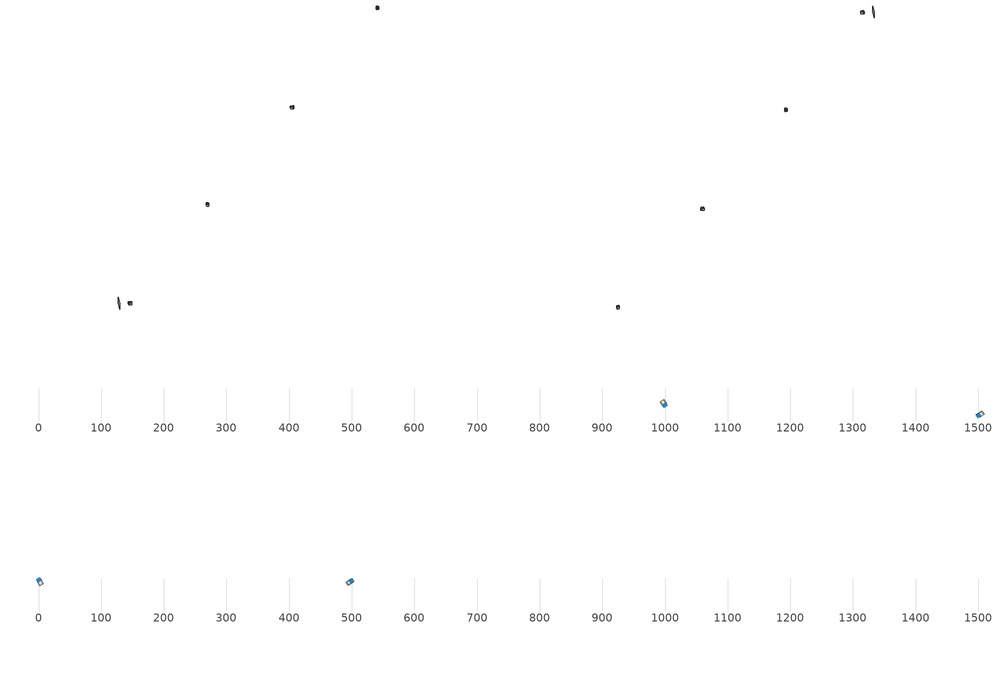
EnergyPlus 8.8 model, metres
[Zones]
2Perim
 floor adiabatic (115mmSandLimeBrick): 997.42,-632.5 995.93,-630.16 1000.98,-626.92 1002.47,-629.26 z0
 wall outside (U0-5): 997.42,-632.5 1002.47,-629.26 z0:5.07
 wall to 2Core (115mmSandLimeBrick): 1000.98,-626.92 995.93,-630.16 z0:5.07
 wall adiabatic (115mmSandLimeBrick): 1002.47,-629.26 1000.98,-626.92 / 995.93,-630.16 997.42,-632.5 z0:5.07
 window (Single): 997.5,-632.44 1002.39,-629.31 z0.85:2.95
 ceiling adiabatic (115mmSandLimeBrick): 997.42,-632.5 1002.47,-629.26 1001.72,-628.09 996.67,-631.33 z5.07
 roof outside (U0-4): 996.67,-631.33 1001.72,-628.09 1000.98,-626.92 995.93,-630.16 z5.07
2Core
 floor adiabatic (115mmSandLimeBrick): 995.93,-630.16 992.65,-625.05 997.7,-621.81 1000.98,-626.92 z0
 wall adiabatic (115mmSandLimeBrick): 1000.98,-626.92 997.7,-621.81 992.65,-625.05 995.93,-630.16 z0:5.07
 ceiling adiabatic (115mmSandLimeBrick): 995.93,-630.16 1000.98,-626.92 999.34,-624.37 994.29,-627.61 z5.07
 roof outside (U0-4): 994.29,-627.61 999.34,-624.37 997.7,-621.81 992.65,-625.05 z5.07
3Perim
 floor adiabatic (115mmSandLimeBrick): 1498.47,-644.55 1500.8,-643.06 1504.04,-648.11 1501.7,-649.6 z0
 wall outside (U0-5): 1498.47,-644.55 1501.7,-649.6 z0:5.07
 wall to 3Core (115mmSandLimeBrick): 1504.04,-648.11 1500.8,-643.06 z0:5.07
 wall adiabatic (115mmSandLimeBrick): 1501.7,-649.6 1504.04,-648.11 / 1500.8,-643.06 1498.47,-644.55 z0:5.07
 window (Single): 1498.52,-644.64 1501.65,-649.52 z0.85:2.95
 ceiling adiabatic (115mmSandLimeBrick): 1498.47,-644.55 1501.7,-649.6 1502.87,-648.86 1499.63,-643.8 z5.07
 roof outside (U0-4): 1499.63,-643.8 1502.87,-648.86 1504.04,-648.11 1500.8,-643.06 z5.07
3Core
 floor adiabatic (115mmSandLimeBrick): 1500.8,-643.06 1505.91,-639.78 1509.15,-644.83 1504.04,-648.11 z0
 wall adiabatic (115mmSandLimeBrick): 1504.04,-648.11 1509.15,-644.83 1505.91,-639.78 1500.8,-643.06 z0:5.07
 ceiling adiabatic (115mmSandLimeBrick): 1500.8,-643.06 1504.04,-648.11 1506.59,-646.47 1503.36,-641.42 z5.07
 roof outside (U0-4): 1503.36,-641.42 1506.59,-646.47 1509.15,-644.83 1505.91,-639.78 z5.07
0Perim
 floor adiabatic (115mmSandLimeBrick): 2.58,-604.41 4.07,-606.75 -0.98,-609.98 -2.47,-607.65 z5.07
 wall outside (U0-5): 2.58,-604.41 -2.47,-607.65 z5.07:10.13
 wall to 0Core (115mmSandLimeBrick): -0.98,-609.98 4.07,-606.75 z5.07:10.13
 wall adiabatic (115mmSandLimeBrick): -2.47,-607.65 -0.98,-609.98 / 4.07,-606.75 2.58,-604.41 z5.07:10.13
 window (Single): 2.5,-604.47 -2.39,-607.6 z5.92:8.01
 ceiling adiabatic (115mmSandLimeBrick): 2.58,-604.41 -2.47,-607.65 -1.72,-608.82 3.33,-605.58 z10.13
 roof outside (U0-4): 3.33,-605.58 -1.72,-608.82 -0.98,-609.98 4.07,-606.75 z10.13
0Core
 floor adiabatic (115mmSandLimeBrick): 4.07,-606.75 7.35,-611.86 2.3,-615.09 -0.98,-609.98 z5.07
 wall adiabatic (115mmSandLimeBrick): -0.98,-609.98 2.3,-615.09 7.35,-611.86 4.07,-606.75 z5.07:10.13
 ceiling adiabatic (115mmSandLimeBrick): 4.07,-606.75 -0.98,-609.98 0.66,-612.54 5.71,-609.3 z10.13
 roof outside (U0-4): 5.71,-609.3 0.66,-612.54 2.3,-615.09 7.35,-611.86 z10.13
1Perim
 floor adiabatic (115mmSandLimeBrick): 501.5,-609.89 499.15,-611.36 495.98,-606.27 498.33,-604.8 z5.07
 wall outside (U0-5): 501.5,-609.89 498.33,-604.8 z5.07:10.13
 wall to 1Core (115mmSandLimeBrick): 495.98,-606.27 499.15,-611.36 z5.07:10.13
 wall adiabatic (115mmSandLimeBrick): 498.33,-604.8 495.98,-606.27 / 499.15,-611.36 501.5,-609.89 z5.07:10.13
 window (Single): 501.45,-609.8 498.38,-604.89 z5.92:8.01
 ceiling adiabatic (115mmSandLimeBrick): 501.5,-609.89 498.33,-604.8 497.15,-605.53 500.33,-610.62 z10.13
 roof outside (U0-4): 500.33,-610.62 497.15,-605.53 495.98,-606.27 499.15,-611.36 z10.13
1Core
 floor adiabatic (115mmSandLimeBrick): 499.15,-611.36 494.01,-614.57 490.83,-609.49 495.98,-606.27 z5.07
 wall adiabatic (115mmSandLimeBrick): 495.98,-606.27 490.83,-609.49 494.01,-614.57 499.15,-611.36 z5.07:10.13
 ceiling adiabatic (115mmSandLimeBrick): 499.15,-611.36 495.98,-606.27 493.4,-607.88 496.58,-612.97 z10.13
 roof outside (U0-4): 496.58,-612.97 493.4,-607.88 490.83,-609.49 494.01,-614.57 z10.13
shading: -23.31,-591.09 1.76,-575 z0:17.39
[Site:GroundTemperature:BuildingSurface]
14, 14, 14, 14, 14, 14, 14, 14, 14, 14, 14, 14
[Site:GroundReflectance]
0.2, 0.2, 0.2, 0.2, 0.2, 0.2, 0.2, 0.2, 0.2, 0.2, 0.2, 0.2
[Site:GroundReflectance:SnowModifier]
1, 1
[Building]
Building: North Axis {deg}=0; Terrain=Suburbs; Loads Convergence Tolerance Value=.04; Temperature Convergence Tolerance Value {deltaC}=.4; Solar Distribution=MinimalShadowing; Maximum Number of Warmup Days=25
[Construction]
115mmSandLimeBrick: Plaster_0.005_115mmSandLimeBrick, Sand-Lime Brick_0.08_115mmSandLimeBrick, Plaster_0.08_115mmSandLimeBrick
U0-5: XPS Board_0.01_U0-5, General Concrete_0.2_U0-5
U0-4: XPS Board_0.06_U0-4, General Concrete_0.2_U0-4
Single: Generic Clear Glass 6mm_0.006_Single
[Material] Roughness=Rough; Thermal Absorptance=0.9
Name | Thickness {m} | Conductivity {W/m-K} | Density {kg/m3} | Specific Heat {J/kg-K} | Solar Absorptance | Visible Absorptance
Plaster_0.005_115mmSandLimeBrick | 0.005 | 1 | 2000 | 1130 | 0.6 | 0.6
Sand-Lime Brick_0.08_115mmSandLimeBrick | 0.08 | 0.56 | 1200 | 1000 | 0.6 | 0.6
Plaster_0.08_115mmSandLimeBrick | 0.08 | 1 | 2000 | 1130 | 0.6 | 0.6
XPS Board_0.01_U0-5 | 0.01 | 0.034 | 35 | 1400 | 0.6 | 0.6
General Concrete_0.2_U0-5; General Concrete_0.2_U0-4 | 0.2 | 2 | 2400 | 950 | 0.7 | 0.7
XPS Board_0.06_U0-4 | 0.06 | 0.034 | 35 | 1400 | 0.6 | 0.6
[WindowMaterial:Glazing]
Generic Clear Glass 6mm_0.006_Single: Optical Data Type=SpectralAverage; Window Glass Spectral Data Set=SpectralAverage; Thickness {m}=0.006; Solar Transmittance at Normal Incidence=0.68; Front Side Solar Reflectance at Normal Incidence=0.09; Back Side Solar Reflectance at Normal Incidence=0.1; Visible Transmittance at Normal Incidence=0.81; Front Side Visible Reflectance at Normal Incidence=0.11; Back Side Visible Reflectance at Normal Incidence=0.12; Infrared Transmittance at Normal Incidence=0; Front Side Infrared Hemispherical Emissivity=0.2; Back Side Infrared Hemispherical Emissivity=0.2; Conductivity {W/m-K}=0.9; Dirt Correction Factor for Solar and Visible Transmittance=1
[EnergyManagementSystem:Sensor]
Name | Output:Variable or Output:Meter Index Key | Output:Variable or Output:Meter
OutdoorTemp | Environment | Site Outdoor Air Drybulb Temperature
OutdoorRelHumid | Environment | Site Outdoor Air Relative Humidity
USRNATVENT_0Perim; USRNATVENT_1Perim; USRNATVENT_2Perim; USRNATVENT_3Perim | AllOff | Schedule Value
[Zone] Type=1; Multiplier=1; Zone Inside Convection Algorithm=TARP; Zone Outside Convection Algorithm=DOE-2
Name | Volume {m3} | Floor Area {m2}
0Perim; 1Perim; 2Perim; 3Perim | 84.2289 | 16.6265
0Core; 1Core; 2Core; 3Core | 184.531 | 36.4259
[People] Number of People Schedule=60HrWk; Number of People Calculation Method=People/Area; People per Zone Floor Area {person/m2}=0.5; Fraction Radiant=0.3; Sensible Heat Fraction=AUTOCALCULATE; Carbon Dioxide Generation Rate {m3/s-W}=3.82e-08; Enable ASHRAE 55 Comfort Warnings=No; Mean Radiant Temperature Calculation Type=ZoneAveraged; Clothing Insulation Calculation Method=DynamicClothingModelASHRAE55; Thermal Comfort Model 1 Type=AdaptiveASH55
Name | Zone or ZoneList | Activity Level Schedule | Work Efficiency Schedule | Air Velocity Schedule
People 0Perim | 0Perim | 0PerimPeopleActivity | 0PerimWorkEfficiency | 0PerimAirVelocity
People 0Core | 0Core | 0CorePeopleActivity | 0CoreWorkEfficiency | 0CoreAirVelocity
People 1Perim | 1Perim | 1PerimPeopleActivity | 1PerimWorkEfficiency | 1PerimAirVelocity
People 1Core | 1Core | 1CorePeopleActivity | 1CoreWorkEfficiency | 1CoreAirVelocity
People 2Perim | 2Perim | 2PerimPeopleActivity | 2PerimWorkEfficiency | 2PerimAirVelocity
People 2Core | 2Core | 2CorePeopleActivity | 2CoreWorkEfficiency | 2CoreAirVelocity
People 3Perim | 3Perim | 3PerimPeopleActivity | 3PerimWorkEfficiency | 3PerimAirVelocity
People 3Core | 3Core | 3CorePeopleActivity | 3CoreWorkEfficiency | 3CoreAirVelocity
[ElectricEquipment] Schedule=60HrWk; Design Level Calculation Method=Watts/Area; Watts per Zone Floor Area {W/m2}=15; Fraction Latent=0; Fraction Radiant=.2; Fraction Lost=0
Name | Zone or ZoneList
0Perim Equipment 1 | 0Perim
0Core Equipment 1 | 0Core
1Perim Equipment 1 | 1Perim
1Core Equipment 1 | 1Core
2Perim Equipment 1 | 2Perim
2Core Equipment 1 | 2Core
3Perim Equipment 1 | 3Perim
3Core Equipment 1 | 3Core
[Lights] Schedule=60HrWk; Design Level Calculation Method=Watts/Area; Watts per Zone Floor Area {W/m2}=15; Return Air Fraction=0; Fraction Radiant=.42; Fraction Visible=.18; Fraction Replaceable=1
Name | Zone or ZoneList
0Perim General lighting | 0Perim
0Core General lighting | 0Core
1Perim General lighting | 1Perim
1Core General lighting | 1Core
2Perim General lighting | 2Perim
2Core General lighting | 2Core
3Perim General lighting | 3Perim
3Core General lighting | 3Core
[Daylighting:Controls] Daylighting Method=SplitFlux; Lighting Control Type=Stepped; Minimum Input Power Fraction for Continuous or ContinuousOff Dimming Control=0.1; Minimum Light Output Fraction for Continuous or ContinuousOff Dimming Control=0.1; Number of Stepped Control Steps=3; Probability Lighting will be Reset When Needed in Manual Stepped Control=1; Glare Calculation Azimuth Angle of View Direction Clockwise from Zone y-Axis {deg}=0; Maximum Allowable Discomfort Glare Index=22; Fraction of Zone Controlled by Reference Point 1=1; Illuminance Setpoint at Reference Point 1 {lux}=500
Name | Zone | Glare Calculation Daylighting Reference Point | Daylighting Reference Point 1
0Perim_DaylCtrl | 0Perim | 0Perim_DaylRefPt1 | 0Perim_DaylRefPt1
0Core_DaylCtrl | 0Core | 0Core_DaylRefPt1 | 0Core_DaylRefPt1
1Perim_DaylCtrl | 1Perim | 1Perim_DaylRefPt1 | 1Perim_DaylRefPt1
1Core_DaylCtrl | 1Core | 1Core_DaylRefPt1 | 1Core_DaylRefPt1
2Perim_DaylCtrl | 2Perim | 2Perim_DaylRefPt1 | 2Perim_DaylRefPt1
2Core_DaylCtrl | 2Core | 2Core_DaylRefPt1 | 2Core_DaylRefPt1
3Perim_DaylCtrl | 3Perim | 3Perim_DaylRefPt1 | 3Perim_DaylRefPt1
3Core_DaylCtrl | 3Core | 3Core_DaylRefPt1 | 3Core_DaylRefPt1
[ZoneControl:Thermostat]
Name | Zone or ZoneList | Control Type Schedule | Control 1
0Perim Thermostat | 0Perim | 0PerimZoneControlTypeSched | Dual Setpoint - Zone 0Perim
0Core Thermostat | 0Core | 0CoreZoneControlTypeSched | Dual Setpoint - Zone 0Core
1Perim Thermostat | 1Perim | 1PerimZoneControlTypeSched | Dual Setpoint - Zone 1Perim
1Core Thermostat | 1Core | 1CoreZoneControlTypeSched | Dual Setpoint - Zone 1Core
2Perim Thermostat | 2Perim | 2PerimZoneControlTypeSched | Dual Setpoint - Zone 2Perim
2Core Thermostat | 2Core | 2CoreZoneControlTypeSched | Dual Setpoint - Zone 2Core
3Perim Thermostat | 3Perim | 3PerimZoneControlTypeSched | Dual Setpoint - Zone 3Perim
3Core Thermostat | 3Core | 3CoreZoneControlTypeSched | Dual Setpoint - Zone 3Core
[ThermostatSetpoint:DualSetpoint]
Name | Heating Setpoint Temperature Schedule | Cooling Setpoint Temperature Schedule
Dual Setpoint - Zone 0Perim | 0PerimHeating_SP_Sch | 0PerimCooling_SP_Sch
Dual Setpoint - Zone 0Core | 0CoreHeating_SP_Sch | 0CoreCooling_SP_Sch
Dual Setpoint - Zone 1Perim | 1PerimHeating_SP_Sch | 1PerimCooling_SP_Sch
Dual Setpoint - Zone 1Core | 1CoreHeating_SP_Sch | 1CoreCooling_SP_Sch
Dual Setpoint - Zone 2Perim | 2PerimHeating_SP_Sch | 2PerimCooling_SP_Sch
Dual Setpoint - Zone 2Core | 2CoreHeating_SP_Sch | 2CoreCooling_SP_Sch
Dual Setpoint - Zone 3Perim | 3PerimHeating_SP_Sch | 3PerimCooling_SP_Sch
Dual Setpoint - Zone 3Core | 3CoreHeating_SP_Sch | 3CoreCooling_SP_Sch
[Zone equipment]
0Perim: 0Perim Ideal Loads Air
0Core: 0Core Ideal Loads Air
1Perim: 1Perim Ideal Loads Air
1Core: 1Core Ideal Loads Air
2Perim: 2Perim Ideal Loads Air
2Core: 2Core Ideal Loads Air
3Perim: 3Perim Ideal Loads Air
3Core: 3Core Ideal Loads Air
[ZoneHVAC:IdealLoadsAirSystem] Maximum Heating Supply Air Temperature {C}=30; Minimum Cooling Supply Air Temperature {C}=18; Maximum Heating Supply Air Humidity Ratio {kgWater/kgDryAir}=0.01; Minimum Cooling Supply Air Humidity Ratio {kgWater/kgDryAir}=0.008; Heating Limit=NoLimit; Maximum Heating Air Flow Rate {m3/s}=100; Cooling Limit=NoLimit; Maximum Cooling Air Flow Rate {m3/s}=100; Heating Availability Schedule=AllOn; Cooling Availability Schedule=AllOn; Dehumidification Control Type=None; Humidification Control Type=None; Demand Controlled Ventilation Type=OccupancySchedule; Outdoor Air Economizer Type=NoEconomizer; Heat Recovery Type=None; Sensible Heat Recovery Effectiveness=0.7; Latent Heat Recovery Effectiveness=0.65
Name | Design Specification Outdoor Air Object
0Perim Ideal Loads Air | 0PerimMinFreshAir
0Core Ideal Loads Air | 0CoreMinFreshAir
1Perim Ideal Loads Air | 1PerimMinFreshAir
1Core Ideal Loads Air | 1CoreMinFreshAir
2Perim Ideal Loads Air | 2PerimMinFreshAir
2Core Ideal Loads Air | 2CoreMinFreshAir
3Perim Ideal Loads Air | 3PerimMinFreshAir
3Core Ideal Loads Air | 3CoreMinFreshAir
[DesignSpecification:OutdoorAir] Outdoor Air Method=Sum; Outdoor Air Flow per Person {m3/s-person}=0.002; Outdoor Air Flow per Zone Floor Area {m3/s-m2}=0.002; Outdoor Air Schedule=AllOn
0PerimMinFreshAir; 0CoreMinFreshAir; 1PerimMinFreshAir; 1CoreMinFreshAir; 2PerimMinFreshAir; 2CoreMinFreshAir; 3PerimMinFreshAir; 3CoreMinFreshAir
[ZoneVentilation:DesignFlowRate] Schedule=AllOn; Design Flow Rate Calculation Method=AirChanges/Hour; Air Changes per Hour {1/hr}=0; Ventilation Type=NATURAL; Fan Pressure Rise {Pa}=0; Fan Total Efficiency=1; Constant Term Coefficient=1; Temperature Term Coefficient=0; Velocity Term Coefficient=0; Velocity Squared Term Coefficient=0; Minimum Indoor Temperature {C}=18; Delta Temperature {deltaC}=1; Maximum Wind Speed {m/s}=40
Name | Zone or ZoneList
0Perim ScheduledVent | 0Perim
1Perim ScheduledVent | 1Perim
2Perim ScheduledVent | 2Perim
3Perim ScheduledVent | 3Perim
[EnergyManagementSystem:Actuator] Actuated Component Type=Schedule:Constant; Actuated Component Control Type=Schedule Value
Name | Actuated Component Unique
NATVENT_AVAIL_SCHED_ACTUATOR_0Perim | NATVENT_AVAIL_SCHED_0Perim
NATVENT_AVAIL_SCHED_ACTUATOR_1Perim | NATVENT_AVAIL_SCHED_1Perim
NATVENT_AVAIL_SCHED_ACTUATOR_2Perim | NATVENT_AVAIL_SCHED_2Perim
NATVENT_AVAIL_SCHED_ACTUATOR_3Perim | NATVENT_AVAIL_SCHED_3Perim
[EnergyManagementSystem:ProgramCallingManager]
My 0Perim_Setpoint_Schedule_Calculator_Example: BeginTimestepBeforePredictor; 0Perim_ErlEnforceBinary
My 1Perim_Setpoint_Schedule_Calculator_Example: BeginTimestepBeforePredictor; 1Perim_ErlEnforceBinary
My 2Perim_Setpoint_Schedule_Calculator_Example: BeginTimestepBeforePredictor; 2Perim_ErlEnforceBinary
My 3Perim_Setpoint_Schedule_Calculator_Example: BeginTimestepBeforePredictor; 3Perim_ErlEnforceBinary
[EnergyManagementSystem:Program]
0Perim_ErlEnforceBinary: IF (USRNATVENT_0Perim > 0); Set NATVENT_AVAIL_SCHED_ACTUATOR_0Perim = 1; ELSE; Set NATVENT_AVAIL_SCHED_ACTUATOR_0Perim = 0; ENDIF
1Perim_ErlEnforceBinary: IF (USRNATVENT_1Perim > 0); Set NATVENT_AVAIL_SCHED_ACTUATOR_1Perim = 1; ELSE; Set NATVENT_AVAIL_SCHED_ACTUATOR_1Perim = 0; ENDIF
2Perim_ErlEnforceBinary: IF (USRNATVENT_2Perim > 0); Set NATVENT_AVAIL_SCHED_ACTUATOR_2Perim = 1; ELSE; Set NATVENT_AVAIL_SCHED_ACTUATOR_2Perim = 0; ENDIF
3Perim_ErlEnforceBinary: IF (USRNATVENT_3Perim > 0); Set NATVENT_AVAIL_SCHED_ACTUATOR_3Perim = 1; ELSE; Set NATVENT_AVAIL_SCHED_ACTUATOR_3Perim = 0; ENDIF
[ZoneVentilation:WindandStackOpenArea] Opening Area {m2}=9.7266; Opening Effectiveness=0; Effective Angle {deg}=0; Height Difference {m}=0.524063; Discharge Coefficient for Opening=0.6; Minimum Indoor Temperature {C}=24; Maximum Indoor Temperature {C}=100; Delta Temperature {deltaC}=1; Minimum Outdoor Temperature {C}=22; Maximum Outdoor Temperature {C}=26; Maximum Wind Speed {m/s}=40
Name | Zone | Opening Area Fraction Schedule
0PerimNatVent_Buoy | 0Perim | NATVENT_AVAIL_SCHED_0Perim
1PerimNatVent_Buoy | 1Perim | NATVENT_AVAIL_SCHED_1Perim
2PerimNatVent_Buoy | 2Perim | NATVENT_AVAIL_SCHED_2Perim
3PerimNatVent_Buoy | 3Perim | NATVENT_AVAIL_SCHED_3Perim
[ZoneInfiltration:DesignFlowRate] Schedule=On; Design Flow Rate Calculation Method=AirChanges/Hour; Air Changes per Hour {1/hr}=0.5; Constant Term Coefficient=1; Temperature Term Coefficient=0; Velocity Term Coefficient=0; Velocity Squared Term Coefficient=0
Name | Zone or ZoneList
0PerimInfiltration | 0Perim
1PerimInfiltration | 1Perim
2PerimInfiltration | 2Perim
3PerimInfiltration | 3Perim
[WaterUse:Equipment] Peak Flow Rate {m3/s}=0
Name | Flow Rate Fraction Schedule | Target Temperature Schedule | Hot Water Supply Temperature Schedule | Cold Water Supply Temperature Schedule
DHW 0Perim | equipOffice | DHW Supply Temperature 0Perim | DHW Supply Temperature 0Perim | DHW Mains Temperature 0Perim
DHW 0Core | 60HrWk | DHW Supply Temperature 0Core | DHW Supply Temperature 0Core | DHW Mains Temperature 0Core
DHW 1Perim | equipOffice | DHW Supply Temperature 1Perim | DHW Supply Temperature 1Perim | DHW Mains Temperature 1Perim
DHW 1Core | 60HrWk | DHW Supply Temperature 1Core | DHW Supply Temperature 1Core | DHW Mains Temperature 1Core
DHW 2Perim | equipOffice | DHW Supply Temperature 2Perim | DHW Supply Temperature 2Perim | DHW Mains Temperature 2Perim
DHW 2Core | 60HrWk | DHW Supply Temperature 2Core | DHW Supply Temperature 2Core | DHW Mains Temperature 2Core
DHW 3Perim | equipOffice | DHW Supply Temperature 3Perim | DHW Supply Temperature 3Perim | DHW Mains Temperature 3Perim
DHW 3Core | 60HrWk | DHW Supply Temperature 3Core | DHW Supply Temperature 3Core | DHW Mains Temperature 3Core
[Schedule:Constant]
On: On/Off, 1
0PerimPeopleActivity; 0CorePeopleActivity; 1PerimPeopleActivity; 1CorePeopleActivity; 2PerimPeopleActivity; 2CorePeopleActivity; 3PerimPeopleActivity; 3CorePeopleActivity: Any Number, 125.28
0PerimAirVelocity; 0CoreAirVelocity; 1PerimAirVelocity; 1CoreAirVelocity; 2PerimAirVelocity; 2CoreAirVelocity; 3PerimAirVelocity; 3CoreAirVelocity: Any Number, 0.2
0PerimWorkEfficiency; 0CoreWorkEfficiency; 1PerimWorkEfficiency; 1CoreWorkEfficiency; 2PerimWorkEfficiency; 2CoreWorkEfficiency; 3PerimWorkEfficiency; 3CoreWorkEfficiency: Any Number, 0
0PerimHeating_SP_Sch; 0PerimCooling_SP_Sch; 0CoreHeating_SP_Sch; 0CoreCooling_SP_Sch; 1PerimHeating_SP_Sch; 1PerimCooling_SP_Sch; 1CoreHeating_SP_Sch; 1CoreCooling_SP_Sch; 2PerimHeating_SP_Sch; 2PerimCooling_SP_Sch; 2CoreHeating_SP_Sch; 2CoreCooling_SP_Sch; 3PerimHeating_SP_Sch; 3PerimCooling_SP_Sch; 3CoreHeating_SP_Sch; 3CoreCooling_SP_Sch: Temperature, 24
0PerimZoneControlTypeSched; 0CoreZoneControlTypeSched; 1PerimZoneControlTypeSched; 1CoreZoneControlTypeSched; 2PerimZoneControlTypeSched; 2CoreZoneControlTypeSched; 3PerimZoneControlTypeSched; 3CoreZoneControlTypeSched: Any Number, 4
NATVENT_AVAIL_SCHED_0Perim; NATVENT_AVAIL_SCHED_1Perim; NATVENT_AVAIL_SCHED_2Perim; NATVENT_AVAIL_SCHED_3Perim: Fraction, 1
DHW Supply Temperature 0Perim; DHW Supply Temperature 0Core; DHW Supply Temperature 1Perim; DHW Supply Temperature 1Core; DHW Supply Temperature 2Perim; DHW Supply Temperature 2Core; DHW Supply Temperature 3Perim; DHW Supply Temperature 3Core: Temperature, 65
DHW Mains Temperature 0Perim; DHW Mains Temperature 0Core; DHW Mains Temperature 1Perim; DHW Mains Temperature 1Core; DHW Mains Temperature 2Perim; DHW Mains Temperature 2Core; DHW Mains Temperature 3Perim; DHW Mains Temperature 3Core: Temperature, 10
[Schedule:Year]
60HrWk: 60HrWk, 1, 1, 12, 31
AllOn: AllOn, 1, 1, 12, 31
equipOffice: equipOffice, 1, 1, 12, 31
AllOff: AllOff, 1, 1, 12, 31
[Schedule:Week:Daily]
60HrWk: 60HrWkDay, 60HrWkDay, 60HrWkDay, 60HrWkDay, 60HrWkDay, 60HrWkDay, 60HrWkDay, 60HrWkDay, 60HrWkDay, 60HrWkDay, 60HrWkDay, 60HrWkDay
AllOn: AllOn, AllOn, AllOn, AllOn, AllOn, AllOn, AllOn, AllOn, AllOn, AllOn, AllOn, AllOn
equipOffice: equipOfficeWeekEnd, equipOffice, equipOffice, equipOffice, equipOffice, equipOffice, equipOfficeWeekEnd, equipOfficeWeekEnd, equipOffice, equipOffice, equipOffice, equipOffice
AllOff: AllOff, AllOff, AllOff, AllOff, AllOff, AllOff, AllOff, AllOff, AllOff, AllOff, AllOff, AllOff
[Schedule:Day:Hourly]
60HrWkDay: 0.2, 0.2, 0.2, 0.2, 0.2, 0.2, 0.2, 0.4, 0.8, 0.8, 1, 1, 0.8, 1, 1, 1, 0.8, 0.4, 0.2, 0.2, 0.2, 0.2, 0.2, 0.2
AllOn: 1, 1, 1, 1, 1, 1, 1, 1, 1, 1, 1, 1, 1, 1, 1, 1, 1, 1, 1, 1, 1, 1, 1, 1
equipOffice; equipOfficeWeekEnd: 0.1, 0.1, 0.1, 0.1, 0.1, 0.1, 0.1, 0.2, 0.4, 0.6, 0.8, 0.8, 0.4, 0.6, 0.8, 0.8, 0.4, 0.2, 0.1, 0.1, 0.1, 0.1, 0.1, 0.1
AllOff: 0, 0, 0, 0, 0, 0, 0, 0, 0, 0, 0, 0, 0, 0, 0, 0, 0, 0, 0, 0, 0, 0, 0, 0
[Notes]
----  This file was generated with Archsim v.4.0.2.17
-------------------------ERL SENSORS--------------------------
115mmSandLimeBrick GasType: Partition
